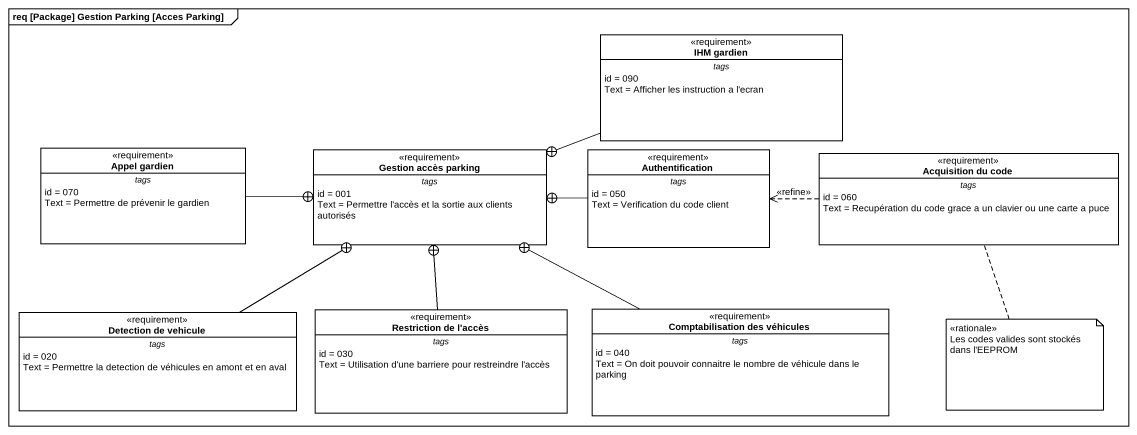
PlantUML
@startuml
mainframe req [Package] Gestion Parking [Acces Parking]
hide circle
hide empty members
class "IHM gardien" as IHM_gardien <<requirement>> {
  -- tags --
  id = 090
  Text = Afficher les instruction a l'ecran
}
class "Appel gardien" as Appel_gardien <<requirement>> {
  -- tags --
  id = 070
  Text = Permettre de prévenir le gardien
}
class "Gestion accès parking" as Gestion_accès_parking <<requirement>> {
  -- tags --
  id = 001
  Text = Permettre l'accès et la sortie aux clients autorisés
}
class Authentification <<requirement>> {
  -- tags --
  id = 050
  Text = Verification du code client
}
class "Acquisition du code" as Acquisition_du_code <<requirement>> {
  -- tags --
  id = 060
  Text = Recupération du code grace a un clavier ou une carte a puce
}
class "Detection de vehicule" as Detection_de_vehicule <<requirement>> {
  -- tags --
  id = 020
  Text = Permettre la detection de véhicules en amont et en aval
}
class "Restriction de l'accès" as Restriction_de_l_accès <<requirement>> {
  -- tags --
  id = 030
  Text = Utilisation d'une barriere pour restreindre l'accès
}
class "Comptabilisation des véhicules" as Comptabilisation_des <<requirement>> {
  -- tags --
  id = 040
  Text = On doit pouvoir connaitre le nombre de véhicule dans le parking
}
IHM_gardien -left-+ Gestion_accès_parking
Appel_gardien -right-+ Gestion_accès_parking
Authentification -left-+ Gestion_accès_parking
Acquisition_du_code .left.> Authentification : <<refine>>
Detection_de_vehicule -up-+ Gestion_accès_parking
Restriction_de_l_accès -up-+ Gestion_accès_parking
Comptabilisation_des -left-+ Gestion_accès_parking
note bottom of Acquisition_du_code
  <<rationale>>
  Les codes valides sont stockés dans l'EEPROM
end note
@enduml
